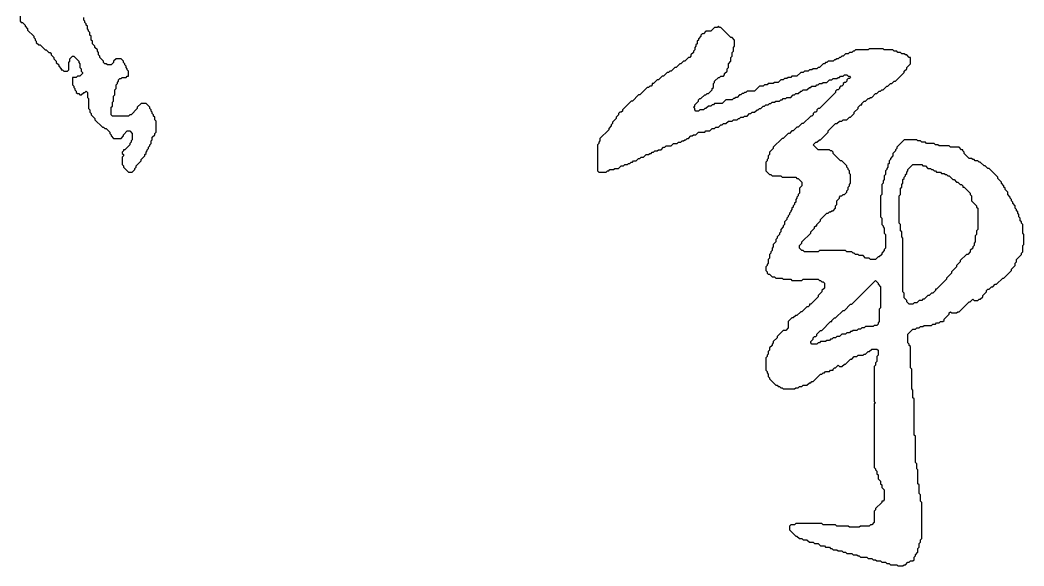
# Model space of a CAD drawing. Header units: millimetres. Extents: x 0 to 462, y 30 to 500.
# Drawn here: x 60 to 462.5, y 29.5 to 248.5 of the extents above; entities that cross this region are included whole.
import ezdxf

# ---------------------------------------------------------------- set-up
doc = ezdxf.new("R2010")
doc.units = ezdxf.units.MM

msp = doc.modelspace()

# ---------------------------------------------------------------- linework, layer by layer
msp.add_lwpolyline([(60, 250), (60, 248), (60.5, 247.5), (61, 247.5), (62, 246.5), (62, 246), (63, 245), (63, 244.5), (65.5, 242), (65.5, 241.5), (66, 241), (66, 240.5), (66.5, 240), (66.5, 239.5), (67.5, 238.5), (68, 238.5), (70, 236.5), (70.5, 236.5), (71.5, 235.5), (72, 235.5), (72.5, 235), (72.5, 234.5), (73.5, 233.5), (73.5, 233), (74.5, 232), (74.5, 231.5), (75.5, 230.5), (75.5, 230), (76.5, 229), (76.5, 228.5), (77, 228.5), (77.5, 228), (79, 228), (79.5, 228.5), (79.5, 231.5), (80, 232), (80, 233), (81, 234), (81.5, 234), (83.5, 232), (83.5, 231.5), (84, 231), (84, 229.5), (84.5, 229), (84.5, 228), (85, 227.5), (85, 227), (84, 226), (83, 226), (82.5, 225.5), (81, 225.5), (81, 222.5), (81.5, 222), (81.5, 221.5), (82, 221), (82, 220.5), (82.5, 220), (82.5, 219.5), (83, 219), (83.5, 219), (84, 218.5), (84.5, 218.5), (85.5, 219.5), (86, 219.5), (86.5, 220), (87, 219.5), (87, 217.5), (87.5, 217), (87.5, 213), (88, 212.5), (88, 211.5), (88.5, 211), (88.5, 210.5), (90, 209), (90, 208.5), (93, 205.5), (93.5, 205.5), (94, 205), (94.5, 205), (96, 203.5), (96, 203), (96.5, 202.5), (96.5, 202), (97.5, 201), (100.5, 201), (101.5, 202), (101.5, 202.5), (103, 204), (104, 204), (105, 203), (105, 200.5), (104.5, 200), (104.5, 199.5), (104, 199), (104, 198.5), (102, 196.5), (101.5, 196.5), (101.5, 196), (101, 195.5), (101, 195), (101.5, 194.5), (101.5, 194), (101, 193.5), (101, 190.5), (101.5, 190), (101.5, 189.5), (103.5, 187.5), (105, 187.5), (106, 188.5), (106, 189), (106.5, 189.5), (106.5, 190), (108.5, 192), (108.5, 192.5), (110, 194), (110, 194.5), (110.5, 195), (110.5, 195.5), (111, 196), (111, 196.5), (111.5, 197), (111.5, 197.5), (112, 198), (112, 198.5), (112.5, 199), (112.5, 200), (113, 200.5), (113, 201.5), (114, 202.5), (114, 203), (114.5, 203.5), (114.5, 208), (114, 208.5), (114, 209.5), (113.5, 210), (113.5, 210.5), (113, 211), (113, 211.5), (112.5, 212), (112.5, 212.5), (112, 213), (112, 213.5), (110.5, 215), (108.5, 215), (107, 213.5), (107, 213), (104.5, 210.5), (104, 210.5), (103.5, 210), (97, 210), (96.5, 210.5), (96.5, 213.5), (97, 214), (97, 215.5), (97.5, 216), (97.5, 218), (98, 218.5), (98, 220.5), (98.5, 221), (98.5, 222.5), (99, 223), (99, 223.5), (99.5, 224), (99.5, 224.5), (100, 225), (100.5, 225), (101, 225.5), (102.5, 225.5), (103, 226), (103.5, 226), (103.5, 228), (103, 228.5), (103, 229), (102.5, 229.5), (102.5, 230), (102, 230.5), (102, 231), (101.5, 231.5), (101.5, 232), (100.5, 233), (98.5, 233), (97.5, 232), (97.5, 231.5), (96.5, 230.5), (95, 230.5), (94.5, 231), (94, 231), (93.5, 231.5), (93.5, 232), (92, 233.5), (92, 234), (91.5, 234.5), (91.5, 235.5), (91, 236), (91, 236.5), (90, 237.5), (90, 238), (89, 239), (89, 240), (88.5, 240.5), (88.5, 242), (88, 242.5), (88, 243.5), (87.5, 244), (87.5, 244.5), (87, 245), (87, 246), (86.5, 246.5), (86.5, 247), (86, 247.5), (86, 248), (85.5, 248.5), (85.5, 249.5)])
for points in [[(340, 246), (339.5, 245.5), (338.5, 245.5), (337, 244), (335, 244), (334, 243), (333.5, 243), (333, 242.5), (333, 242), (332, 241), (332, 240.5), (331.5, 240), (331.5, 239), (331, 238.5), (331, 238), (330.5, 237.5), (330.5, 236.5), (330, 236), (330, 235.5), (329, 234.5), (329, 234), (328.5, 233.5), (328, 233.5), (326.5, 232), (326, 232), (325, 231), (324.5, 231), (323, 229.5), (322.5, 229.5), (321, 228), (320.5, 228), (320, 227.5), (319.5, 227.5), (318, 226), (317.5, 226), (316, 224.5), (315.5, 224.5), (314, 223), (313.5, 223), (313.5, 222.5), (313, 222), (312.5, 222), (312, 221.5), (311.5, 221.5), (308.5, 218.5), (308, 218.5), (305.5, 216), (305, 216), (301.5, 212.5), (301.5, 212), (301, 211.5), (300.5, 211.5), (300, 211), (300, 210.5), (299, 209.5), (299, 209), (297.5, 207.5), (297.5, 207), (297, 206.5), (297, 206), (296, 205), (296, 204.5), (292.5, 201), (292.5, 200), (292, 199.5), (292, 199), (291.5, 198.5), (291.5, 188), (292, 187.5), (295, 187.5), (295.5, 188), (296, 188), (296.5, 188.5), (298, 188.5), (298.5, 189), (300, 189), (301, 190), (302, 190), (302.5, 190.5), (303.5, 190.5), (304, 191), (304.5, 191), (305, 191.5), (305.5, 191.5), (306, 192), (307, 192), (308, 193), (308.5, 193), (309, 193.5), (310, 193.5), (311, 194.5), (312, 194.5), (312.5, 195), (313, 195), (313.5, 195.5), (314, 195.5), (314.5, 196), (315.5, 196), (316, 196.5), (317, 196.5), (318, 197.5), (318.5, 197.5), (319, 198), (321, 198), (322, 199), (323.5, 199), (324, 199.5), (325, 199.5), (325.5, 200), (326, 200), (326.5, 200.5), (327, 200.5), (327.5, 201), (328, 201), (329, 202), (329.5, 202), (330, 202.5), (331, 202.5), (332, 203.5), (334.5, 203.5), (335, 204), (336.5, 204), (337.5, 205), (338.5, 205), (339, 205.5), (340, 205.5), (341, 206.5), (341.5, 206.5), (342, 207), (343, 207), (344, 208), (345.5, 208), (346, 208.5), (347.5, 208.5), (348, 209), (348.5, 209), (349, 209.5), (350, 209.5), (350.5, 210), (351.5, 210), (352.5, 211), (353, 211), (353.5, 211.5), (354.5, 211.5), (355.5, 212.5), (356, 212.5), (356.5, 213), (357, 213), (358, 214), (358.5, 214), (359, 214.5), (360, 214.5), (360.5, 215), (361, 215), (361.5, 215.5), (362.5, 215.5), (363, 216), (364.5, 216), (365, 216.5), (365.5, 216.5), (366, 217), (367, 217), (367.5, 217.5), (369, 217.5), (370, 218.5), (370.5, 218.5), (371, 219), (372, 219), (373, 220), (373.5, 220), (374, 220.5), (375.5, 220.5), (376.5, 221.5), (377, 221.5), (377.5, 222), (379, 222), (379.5, 222.5), (380, 222.5), (380.5, 223), (381.5, 223), (382, 223.5), (383.5, 223.5), (384.5, 224.5), (385.5, 224.5), (386, 225), (387.5, 225), (388, 225.5), (388.5, 225.5), (389, 226), (390, 226), (390.5, 226.5), (391.5, 226.5), (392, 226), (392.5, 226), (393, 225.5), (392.5, 225), (392, 225), (391.5, 224.5), (391.5, 224), (391, 223.5), (390.5, 223.5), (390, 223), (390, 222.5), (389.5, 222), (389, 222), (388.5, 221.5), (388.5, 221), (388, 220.5), (387.5, 220.5), (387, 220), (387, 219.5), (380.5, 213), (380, 213), (379.5, 212.5), (379.5, 212), (379, 211.5), (378.5, 211.5), (378, 211), (378, 210.5), (377.5, 210), (377, 210), (374, 207), (373.5, 207), (372, 205.5), (371.5, 205.5), (370, 204), (369.5, 204), (368.5, 203), (368, 203), (366, 201), (365.5, 201), (362, 197.5), (362, 197), (360.5, 195.5), (360.5, 194.5), (360, 194), (360, 193), (359.5, 192.5), (359.5, 192), (359, 191.5), (359, 188), (360.5, 186.5), (361, 186.5), (361.5, 186), (365, 186), (365.5, 185.5), (371, 185.5), (371.5, 185), (372, 185), (373.5, 183.5), (373.5, 182), (372.5, 181), (372.5, 179), (372, 178.5), (372, 178), (371.5, 177.5), (371.5, 177), (371, 176.5), (371, 175.5), (370.5, 175), (370.5, 174.5), (370, 174), (370, 173.5), (369.5, 173), (369.5, 172.5), (369, 172), (369, 171.5), (368.5, 171), (368.5, 170.5), (368, 170), (368, 169.5), (367.5, 169), (367.5, 168.5), (366.5, 167.5), (366.5, 166.5), (366, 166), (366, 165.5), (365, 164.5), (365, 163.5), (364.5, 163), (364.5, 162.5), (363.5, 161.5), (363.5, 161), (363, 160.5), (363, 159.5), (362, 158.5), (362, 157.5), (361.5, 157), (361.5, 156), (361, 155.5), (361, 155), (360.5, 154.5), (360.5, 153), (360, 152.5), (360, 151), (359.5, 150.5), (359.5, 150), (359, 149.5), (359, 148), (359.5, 147.5), (359.5, 147), (360, 146.5), (360.5, 146.5), (361.5, 145.5), (362.5, 145.5), (363, 145), (365.5, 145), (366, 144.5), (369, 144.5), (369.5, 144), (373.5, 144), (374, 144.5), (380, 144.5), (380.5, 144), (381, 144), (381.5, 143.5), (382, 143.5), (382.5, 143), (382.5, 141), (381.5, 140), (381.5, 139.5), (380, 138), (380, 137.5), (377, 134.5), (376.5, 134.5), (376.5, 134), (376, 133.5), (375.5, 133.5), (373.5, 131.5), (373, 131.5), (371.5, 130), (371, 130), (370, 129), (369.5, 129), (368, 127.5), (368, 125), (367, 124), (366, 124), (363.5, 121.5), (363.5, 121), (362, 119.5), (362, 119), (361.5, 118.5), (361.5, 118), (360.5, 117), (360.5, 116), (360, 115.5), (360, 114.5), (359.5, 114), (359.5, 113.5), (359, 113), (359, 108), (359.5, 107.5), (359.5, 107), (360, 106.5), (360, 105.5), (360.5, 105), (360.5, 104.5), (363, 102), (363.5, 102), (364, 101.5), (364.5, 101.5), (365, 101), (365.5, 101), (366, 100.5), (370.5, 100.5), (371, 101), (372, 101), (372.5, 101.5), (373.5, 101.5), (374, 102), (375.5, 102), (376.5, 103), (377, 103), (377.5, 103.5), (378, 103.5), (381, 106.5), (381.5, 106.5), (382, 107), (382.5, 107), (383, 107.5), (384.5, 107.5), (385, 108), (386, 108), (386, 108.5), (386.5, 109), (387, 109), (388, 110), (388.5, 109.5), (389.5, 109.5), (390.5, 110.5), (391, 110.5), (393, 112.5), (393.5, 112.5), (394.5, 113.5), (395.5, 113.5), (396, 114), (398, 114), (398.5, 114.5), (399, 114.5), (400, 115.5), (400.5, 115.5), (401.5, 116.5), (403.5, 116.5), (404, 116), (404, 114), (403.5, 113.5), (403.5, 111.5), (403, 111), (403, 110), (402.5, 109.5), (402.5, 95.5), (403, 95), (402.5, 94.5), (402.5, 69), (403, 68.5), (403, 68), (403.5, 67.5), (403.5, 66.5), (404, 66), (404, 64.5), (405, 63.5), (405, 62.5), (405.5, 62), (405.5, 61), (406.5, 60), (406.5, 56), (406, 55.5), (405.5, 55.5), (405.5, 55), (403, 52.5), (403, 52), (402.5, 51.5), (402.5, 47), (401.5, 46), (401, 46), (400.5, 45.5), (397, 45.5), (396.5, 45), (392.5, 45), (392, 45.5), (387.5, 45.5), (387, 46), (382, 46), (381.5, 46.5), (371, 46.5), (370.5, 46), (369, 46), (368.5, 45.5), (368.5, 44), (371, 41.5), (371.5, 41.5), (372.5, 40.5), (373.5, 40.5), (374, 40), (375.5, 40), (376.5, 39), (378, 39), (378.5, 38.5), (380, 38.5), (381, 37.5), (382.5, 37.5), (383, 37), (384.5, 37), (385, 36.5), (385.5, 36.5), (386, 36), (387.5, 36), (388, 35.5), (389.5, 35.5), (390, 35), (391, 35), (391.5, 34.5), (393.5, 34.5), (394, 34), (395.5, 34), (396, 33.5), (396.5, 33.5), (397, 33), (399.5, 33), (400, 32.5), (401.5, 32.5), (402, 32), (403, 32), (403.5, 31.5), (405, 31.5), (405.5, 31), (407, 31), (407.5, 30.5), (408.5, 30.5), (409, 30), (411.5, 30), (412, 29.5), (414, 29.5), (414.5, 30), (415, 30), (416, 31), (416.5, 31), (417, 31.5), (418, 31.5), (418.5, 32), (418.5, 33), (419, 33.5), (419, 34), (420, 35), (420, 36.5), (420.5, 37), (420.5, 38.5), (421, 39), (421, 40), (421.5, 40.5), (421.5, 55), (421, 55.5), (421, 58), (420.5, 58.5), (420.5, 62), (420, 62.5), (420, 68), (419.5, 68.5), (419.5, 70.5), (419, 71), (419, 81.5), (418.5, 82), (418.5, 96.5), (418, 97), (418, 100), (417.5, 100.5), (417.5, 108.5), (417, 109), (417, 117.5), (416.5, 118), (416.5, 118.5), (416, 119), (416, 122.5), (418, 124.5), (419, 124.5), (419.5, 125), (420.5, 125), (421, 125.5), (422, 125.5), (422.5, 126), (425.5, 126), (426, 126.5), (427, 126.5), (427.5, 127), (428.5, 127), (429, 127.5), (430, 127.5), (430.5, 128), (430.5, 128.5), (432.5, 130.5), (432.5, 131), (433, 131.5), (433.5, 131), (435.5, 131), (436, 131.5), (436.5, 131.5), (440.5, 135.5), (441, 135.5), (442, 136.5), (442.5, 136), (444, 136), (444.5, 136.5), (445, 136.5), (446, 137.5), (446, 138), (447.5, 139.5), (447.5, 140), (448, 140.5), (448.5, 140.5), (449.5, 141.5), (450, 141.5), (451, 142.5), (451.5, 142.5), (454, 145), (454.5, 145), (457.5, 148), (457.5, 148.5), (459, 150), (459, 151), (459.5, 151.5), (459.5, 152.5), (461.5, 154.5), (461.5, 155), (462, 155.5), (462, 158), (462.5, 158.5), (462.5, 162.5), (462, 163), (462, 166.5), (461.5, 167), (461.5, 167.5), (461, 168), (461, 169), (460.5, 169.5), (460.5, 170.5), (460, 171), (460, 171.5), (459.5, 172), (459.5, 172.5), (459, 173), (459, 174), (458, 175), (458, 175.5), (457.5, 176), (457.5, 176.5), (457, 177), (457, 177.5), (456, 178.5), (456, 179.5), (455, 180.5), (455, 181), (454.5, 181.5), (454.5, 182), (453.5, 183), (453.5, 183.5), (452, 185), (452, 185.5), (448.5, 189), (448, 189), (447, 190), (446.5, 190), (445, 191.5), (444.5, 191.5), (444, 192), (443, 192), (442.5, 192.5), (442, 192.5), (441.5, 193), (440.5, 193), (438.5, 195), (438.5, 195.5), (438, 196), (438, 196.5), (437.5, 196.5), (436.5, 197.5), (433, 197.5), (432.5, 198), (428.5, 198), (428, 198.5), (427, 198.5), (426.5, 199), (423.5, 199), (423, 199.5), (421.5, 199.5), (421, 200), (420, 200), (419.5, 200.5), (414.5, 200.5), (411.5, 197.5), (411.5, 197), (411, 196.5), (411, 196), (410, 195), (410, 194), (409, 193), (409, 192.5), (408.5, 192), (408.5, 191), (408, 190.5), (408, 189.5), (407.5, 189), (407.5, 188.5), (407, 188), (407, 186.5), (406.5, 186), (406.5, 184.5), (406, 184), (406, 183), (405.5, 182.5), (405.5, 178.5), (405, 178), (405, 169.5), (405.5, 169), (405.5, 166.5), (406, 166), (406, 165.5), (406.5, 165), (406.5, 163), (407, 162.5), (407, 157), (406.5, 156.5), (406.5, 156), (405.5, 155), (405.5, 154.5), (404.5, 153.5), (404, 153.5), (403, 152.5), (401, 152.5), (400.5, 153), (399, 153), (398, 154), (396.5, 154), (396, 154.5), (395, 154.5), (394.5, 155), (394, 155), (393.5, 155.5), (391.5, 155.5), (391, 156), (380.5, 156), (380, 155.5), (374.5, 155.5), (374, 156), (373.5, 156), (372.5, 157), (372.5, 158), (373.5, 159), (373.5, 159.5), (377, 163), (377, 163.5), (378.5, 165), (378.5, 165.5), (379, 166), (379.5, 166), (379.5, 166.5), (381, 168), (381, 168.5), (383.5, 171), (384, 171), (384.5, 171.5), (385, 171.5), (385.5, 172), (386, 172), (387, 173), (387, 174), (387.5, 174.5), (387.5, 176), (388.5, 177), (388.5, 177.5), (389, 178), (389.5, 178), (390, 178.5), (390.5, 178.5), (391.5, 179.5), (391.5, 180), (392, 180.5), (392, 181.5), (392.5, 182), (392.5, 182.5), (393, 183), (393, 186.5), (392.5, 187), (392.5, 188), (392, 188.5), (392, 189), (391.5, 189.5), (391.5, 190), (389.5, 192), (389, 192), (386, 195), (386, 195.5), (385.5, 196), (385, 196), (384.5, 196.5), (380, 196.5), (378, 198.5), (379, 199.5), (379.5, 199.5), (380.5, 200.5), (381, 200.5), (384, 203.5), (384, 204), (387, 207), (387.5, 207), (388.5, 208), (389.5, 208), (390, 208.5), (391.5, 208.5), (392.5, 209.5), (393, 209.5), (394.5, 211), (394.5, 211.5), (396, 213), (396, 213.5), (397, 214.5), (397.5, 214.5), (397.5, 215), (398.5, 216), (399, 216), (400, 217), (400.5, 217), (401, 217.5), (401.5, 217.5), (403, 219), (403.5, 219), (404.5, 220), (405, 220), (405.5, 220.5), (406, 220.5), (407.5, 222), (408, 222), (409, 223), (409.5, 223), (410.5, 224), (411, 224), (414.5, 227.5), (414.5, 228), (415.5, 229), (415.5, 229.5), (417, 231), (417, 233.5), (416.5, 233.5), (415.5, 234.5), (415, 234.5), (414.5, 235), (413.5, 235), (413, 235.5), (412, 235.5), (411.5, 236), (410.5, 236), (410, 236.5), (406.5, 236.5), (406, 237), (400.5, 237), (400, 236.5), (395, 236.5), (394.5, 236), (394, 236), (393.5, 235.5), (392.5, 235.5), (392, 235), (391, 235), (390, 234), (389.5, 234), (389, 233.5), (388.5, 233.5), (388, 233), (387.5, 233), (387, 232.5), (386.5, 232.5), (386, 232), (384, 232), (383.5, 231.5), (383, 231.5), (382.5, 231), (382, 231), (380.5, 229.5), (380, 229.5), (379.5, 229), (378, 229), (377.5, 228.5), (376.5, 228.5), (376, 228), (374.5, 228), (374, 227.5), (373, 227.5), (371.5, 226), (369.5, 226), (369, 225.5), (368, 225.5), (367.5, 225), (366.5, 225), (366, 224.5), (365, 224.5), (364, 223.5), (362.5, 223.5), (362, 223), (360, 223), (359.5, 222.5), (358.5, 222.5), (358, 222), (356.5, 222), (354.5, 220), (351.5, 220), (351, 219.5), (350.5, 219.5), (350, 219), (349.5, 219), (349, 218.5), (348.5, 218.5), (347.5, 217.5), (347, 217.5), (346.5, 217), (346, 217), (345.5, 216.5), (343, 216.5), (341.5, 215), (338.5, 215), (338, 214.5), (337.5, 214.5), (337, 214), (336, 214), (335, 213), (334.5, 213), (334, 212.5), (332.5, 212.5), (332, 212), (331, 212), (330.5, 212.5), (330.5, 213), (330, 213.5), (330.5, 214), (330.5, 214.5), (332, 216), (332, 216.5), (332.5, 217), (333, 217), (334.5, 218.5), (335, 218.5), (335.5, 219), (336, 219), (337.5, 220.5), (337.5, 221), (338, 221.5), (338, 223), (338.5, 223.5), (338.5, 224), (340, 225.5), (340.5, 225.5), (341, 226), (342, 226), (342.5, 226.5), (342.5, 227), (343.5, 228), (343.5, 229), (344, 229.5), (344, 231), (345, 232), (345, 233.5), (345.5, 234), (345.5, 235.5), (346, 236), (346, 237.5), (346.5, 238), (346.5, 240.5), (345.5, 241.5), (345, 241.5), (341, 245.5), (340.5, 245.5)], [(418, 190.5), (421.5, 190.5), (422, 190), (423, 190), (424, 189), (425, 189), (425.5, 188.5), (426, 188.5), (426.5, 188), (427, 188), (427.5, 187.5), (429, 187.5), (429.5, 187), (430.5, 187), (431, 186.5), (431.5, 186.5), (432, 186), (432.5, 186), (434, 184.5), (434.5, 184.5), (435.5, 183.5), (436, 183.5), (437, 182.5), (437.5, 182.5), (438, 182), (438, 181.5), (438.5, 181.5), (441, 179), (441, 178.5), (441.5, 178), (441.5, 176), (443.5, 174), (443.5, 173.5), (444, 173), (444, 164.5), (443.5, 164), (443.5, 162.5), (443, 162), (443, 159.5), (442.5, 159), (442.5, 158), (442, 157.5), (442, 157), (441, 156), (441, 155.5), (440, 154.5), (439.5, 154.5), (437, 152), (437, 151.5), (435.5, 150), (435.5, 149.5), (433.5, 147.5), (433.5, 147), (431.5, 145), (431.5, 144.5), (427.5, 140.5), (427, 140.5), (427, 140), (426, 139), (425.5, 139), (424.5, 138), (424, 138), (422.5, 136.5), (422, 136.5), (421.5, 136), (420.5, 136), (419.5, 135), (418.5, 135), (418, 134.5), (416.5, 134.5), (415.5, 135.5), (415.5, 136), (414.5, 137), (414.5, 139), (414, 139.5), (414, 161), (413.5, 161.5), (413.5, 163.5), (413, 164), (413, 166.5), (412.5, 167), (412.5, 178), (413, 178.5), (413, 181), (413.5, 181.5), (413.5, 182.5), (414, 183), (414, 184.5), (414.5, 185), (414.5, 185.5), (415, 186), (415, 186.5), (415.5, 187), (415.5, 187.5), (416, 188), (416, 188.5)], [(403, 144), (404, 143), (404, 142.5), (405, 141.5), (405, 133), (404.5, 132.5), (404.5, 127.5), (404, 127), (404, 126.5), (403.5, 126), (402.5, 126), (402, 125.5), (399, 125.5), (398.5, 125), (397.5, 125), (397, 124.5), (396, 124.5), (395.5, 124), (394, 124), (393.5, 123.5), (393, 123.5), (392.5, 123), (391.5, 123), (391, 122.5), (389.5, 122.5), (388.5, 121.5), (387.5, 121.5), (387, 121), (386, 121), (385.5, 120.5), (385, 120.5), (384.5, 120), (383.5, 120), (383, 119.5), (381, 119.5), (380.5, 119), (380, 119), (379.5, 118.5), (377.5, 118.5), (377, 119), (377, 119.5), (378, 120.5), (378, 121), (378.5, 121.5), (379, 121.5), (379.5, 122), (379.5, 122.5), (381, 124), (381.5, 124), (385, 127.5), (385.5, 127.5), (385.5, 128), (386.5, 129), (387, 129), (390, 132), (390.5, 132), (393, 134.5), (393.5, 134.5)]]:
    msp.add_lwpolyline(points, close=True)

doc.saveas('drawing.dxf')
